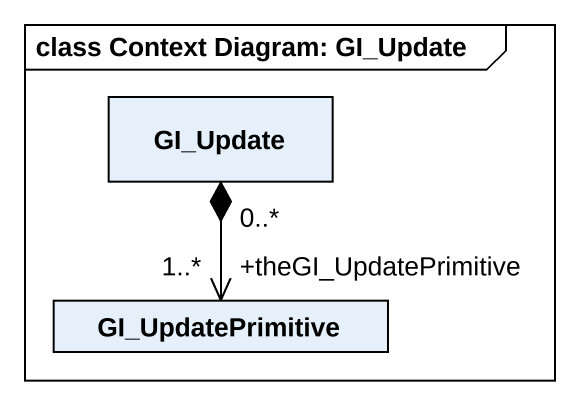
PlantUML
@startuml
mainframe class Context Diagram: GI_Update
hide circle
hide empty members
class GI_Update
class GI_UpdatePrimitive
GI_Update "0..*" *--> "+theGI_UpdatePrimitive\n1..*" GI_UpdatePrimitive
@enduml
